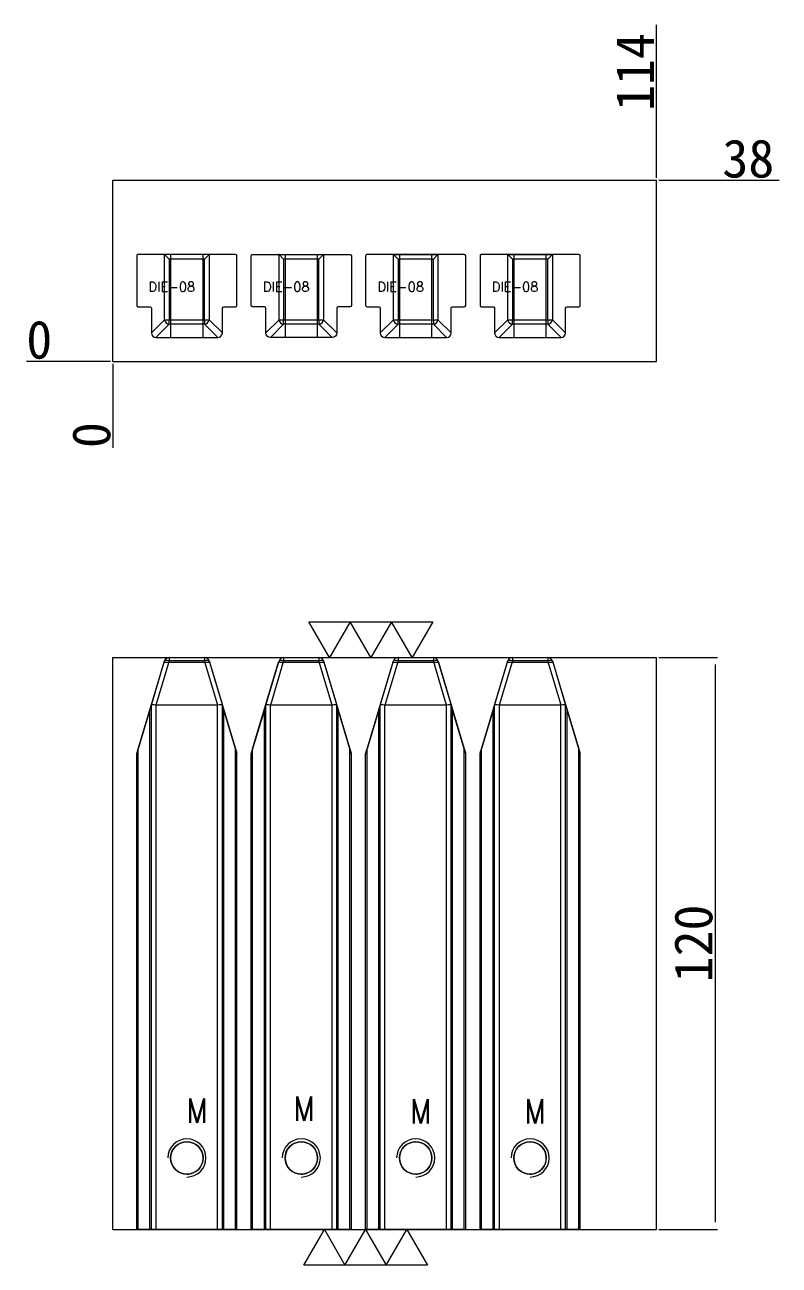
# Model space of a CAD drawing. Header units: millimetres. Extents: x 10311 to 10728, y 41811 to 42071.
# Drawn here: x 10311.4 to 10469.6, y 41810.7 to 42071 of the extents above; entities that cross this region are included whole.
import ezdxf

# ---------------------------------------------------------------- set-up
doc = ezdxf.new("R2010")
doc.units = ezdxf.units.MM
doc.linetypes.add('DASHED', pattern=[0])
doc.layers.add('DIE', color=7, linetype='Continuous')
doc.layers.add('dim', color=4, linetype='Continuous')
doc.styles.add('_PUG_ERP', font='txt')
doc.styles.add('chinesef_fs', font='txt.shx', dxfattribs={"bigfont": 'gbcbig.shx'})
doc.dimstyles.new('_PUG_ERP', dxfattribs={"dimtxt": 8, "dimasz": 1.5, "dimexe": 0.5, "dimexo": 0.5, "dimgap": 0.5, "dimtad": 1, "dimtxsty": '_PUG_ERP', "dimblk": 'CLOSEDBLANK', "dimcen": 0, "dimclrd": 4, "dimclre": 4, "dimclrt": 3, "dimazin": 3, "dimtfac": 1, "dimtmove": 0, "dimatfit": 3, "dimldrblk": 'CLOSEDBLANK', "dimlwd": 9, "dimlwe": 9})

# ---------------------------------------------------------------- blocks, each defined once
blk = doc.blocks.new('*D733')
at = {"layer": 'Defpoints', "color": 0}
for p in [(10443.88, 42038.36), (10456.18, 42038.36), (10329.88, 42000.36)]:
    blk.add_point(p, dxfattribs=at)
at = {"layer": 'dim', "color": 4, "lineweight": 9}
blk.add_line((10444.38, 42038.36), (10469.64, 42038.36), dxfattribs=at)
at = {"layer": 'dim', "color": 3, "lineweight": 13, "insert": (10463.16, 42042.86), "char_height": 8, "attachment_point": 5, "style": '_PUG_ERP'}
blk.add_mtext('38', dxfattribs=at)
blk = doc.blocks.new('_ClosedBlank')
blk = doc.blocks.new('*D734')
at = {"layer": 'Defpoints', "color": 0}
for p in [(10317.58, 42000.36), (10329.88, 42000.36), (10329.88, 42000.36)]:
    blk.add_point(p, dxfattribs=at)
at = {"layer": 'dim', "color": 4, "lineweight": 9}
blk.add_line((10329.38, 42000.36), (10311.75, 42000.36), dxfattribs=at)
at = {"layer": 'dim', "color": 3, "lineweight": 13, "insert": (10314.42, 42004.86), "char_height": 8, "attachment_point": 5, "style": '_PUG_ERP'}
blk.add_mtext('0', dxfattribs=at)
blk = doc.blocks.new('*D735')
at = {"layer": 'Defpoints', "color": 0}
for p in [(10329.88, 42000.36), (10329.88, 42000.36), (10329.88, 41988.06)]:
    blk.add_point(p, dxfattribs=at)
at = {"layer": 'dim', "color": 4, "lineweight": 9}
blk.add_line((10329.88, 41999.86), (10329.88, 41982.22), dxfattribs=at)
at = {"layer": 'dim', "color": 3, "lineweight": 13, "insert": (10325.38, 41984.89), "char_height": 8, "attachment_point": 5, "rotation": 90, "style": '_PUG_ERP'}
blk.add_mtext('0', dxfattribs=at)
blk = doc.blocks.new('*D736')
at = {"layer": 'Defpoints', "color": 0}
for p in [(10443.88, 42050.66), (10443.88, 42038.36), (10329.88, 42000.36)]:
    blk.add_point(p, dxfattribs=at)
at = {"layer": 'dim', "color": 4, "lineweight": 9}
for p, q in [((10443.88, 42047.66), (10443.88, 42070.97)), ((10443.88, 42044.66), (10443.88, 42047.66)), ((10443.88, 42038.86), (10443.88, 42044.66))]:
    blk.add_line(p, q, dxfattribs=at)
at = {"layer": 'dim', "color": 3, "lineweight": 13, "insert": (10439.38, 42061.06), "char_height": 8, "attachment_point": 5, "rotation": 90, "style": '_PUG_ERP'}
blk.add_mtext('114', dxfattribs=at)
blk = doc.blocks.new('*D737')
at = {"layer": 'Defpoints', "color": 0}
for p in [(10443.88, 41938.22), (10443.88, 41818.22), (10456.18, 41818.22)]:
    blk.add_point(p, dxfattribs=at)
at = {"layer": 'dim', "color": 4, "lineweight": 9}
for p, q in [((10444.38, 41938.22), (10456.68, 41938.22)), ((10456.18, 41936.72), (10456.18, 41819.72)), ((10444.38, 41818.22), (10456.68, 41818.22))]:
    blk.add_line(p, q, dxfattribs=at)
at = {"layer": 'dim', "color": 3, "lineweight": 13, "insert": (10451.68, 41878.22), "char_height": 8, "attachment_point": 5, "rotation": 90, "style": '_PUG_ERP'}
blk.add_mtext('120', dxfattribs=at)

msp = doc.modelspace()

# ---------------------------------------------------------------- linework, layer by layer
at = {"layer": 'DIE', "color": 155, "linetype": 'Continuous', "lineweight": 13}
for p, q in [((10340.72, 42009.103), (10340.72, 42022.766)), ((10350.048, 42022.766), (10350.048, 42009.102)), ((10364.72, 42009.103), (10364.721, 42022.766)), ((10374.048, 42022.766), (10374.048, 42009.102)), ((10388.721, 42009.103), (10388.721, 42022.766)), ((10398.049, 42022.766), (10398.048, 42009.102)), ((10412.721, 42009.103), (10412.722, 42022.766)), ((10422.049, 42022.766), (10422.049, 42009.102)), ((10341.678, 42021.809), (10341.678, 42009.103)), ((10349.09, 42021.808), (10341.678, 42021.809)), ((10349.09, 42009.102), (10349.09, 42021.808)), ((10365.679, 42021.809), (10365.678, 42009.103)), ((10373.091, 42021.808), (10365.679, 42021.809)), ((10373.09, 42009.102), (10373.091, 42021.808)), ((10397.091, 42021.808), (10389.679, 42021.809)), ((10389.679, 42021.809), (10389.679, 42009.103)), ((10397.09, 42009.102), (10397.091, 42021.808)), ((10421.091, 42021.808), (10413.679, 42021.809)), ((10413.679, 42021.809), (10413.679, 42009.103)), ((10421.091, 42009.102), (10421.091, 42021.808)), ((10337.935, 42006.317), (10340.72, 42009.103)), ((10340.72, 42009.103), (10341.678, 42009.103)), ((10341.678, 42008.145), (10341.678, 42009.103)), ((10341.678, 42009.103), (10349.09, 42009.102)), ((10349.09, 42009.102), (10349.09, 42008.144)), ((10349.09, 42009.102), (10350.048, 42009.102)), ((10350.048, 42009.102), (10352.833, 42006.317)), ((10361.935, 42006.317), (10364.72, 42009.103)), ((10364.72, 42009.103), (10365.678, 42009.103)), ((10365.678, 42008.145), (10365.678, 42009.103)), ((10365.678, 42009.103), (10373.09, 42009.102)), ((10373.09, 42009.102), (10373.09, 42008.144)), ((10373.09, 42009.102), (10374.048, 42009.102)), ((10374.048, 42009.102), (10376.833, 42006.317)), ((10385.935, 42006.317), (10388.721, 42009.103)), ((10388.721, 42009.103), (10389.679, 42009.103)), ((10389.678, 42008.145), (10389.679, 42009.103)), ((10389.679, 42009.103), (10397.09, 42009.102)), ((10397.09, 42009.102), (10397.09, 42008.144)), ((10397.09, 42009.102), (10398.048, 42009.102)), ((10398.048, 42009.102), (10400.834, 42006.317)), ((10409.936, 42006.317), (10412.721, 42009.103)), ((10412.721, 42009.103), (10413.679, 42009.103)), ((10413.679, 42008.145), (10413.679, 42009.103)), ((10413.679, 42009.103), (10421.091, 42009.102)), ((10421.091, 42009.102), (10422.049, 42009.102)), ((10421.091, 42009.102), (10421.091, 42008.144)), ((10422.049, 42009.102), (10424.834, 42006.317)), ((10341.678, 42008.145), (10338.892, 42005.359)), ((10349.09, 42008.144), (10341.678, 42008.145)), ((10351.875, 42005.359), (10349.09, 42008.144)), ((10365.678, 42008.145), (10362.893, 42005.359)), ((10373.09, 42008.144), (10365.678, 42008.145)), ((10375.875, 42005.359), (10373.09, 42008.144)), ((10389.678, 42008.145), (10386.893, 42005.359)), ((10397.09, 42008.144), (10389.678, 42008.145)), ((10399.876, 42005.359), (10397.09, 42008.144)), ((10413.679, 42008.145), (10410.893, 42005.359)), ((10421.091, 42008.144), (10413.679, 42008.145)), ((10423.876, 42005.359), (10421.091, 42008.144)), ((10341.678, 41937.51), (10338.892, 41928.225)), ((10349.09, 41937.51), (10341.678, 41937.51)), ((10351.875, 41928.225), (10349.09, 41937.51)), ((10350.048, 41937.51), (10350.048, 41937.51)), ((10350.048, 41937.51), (10352.833, 41928.225)), ((10365.678, 41937.51), (10362.893, 41928.225)), ((10373.09, 41937.51), (10365.678, 41937.51)), ((10375.875, 41928.225), (10373.09, 41937.51)), ((10374.048, 41937.51), (10374.048, 41937.51)), ((10374.048, 41937.51), (10376.833, 41928.225)), ((10389.678, 41937.51), (10386.893, 41928.225)), ((10397.09, 41937.51), (10389.678, 41937.51)), ((10399.876, 41928.225), (10397.09, 41937.51)), ((10398.049, 41937.51), (10398.048, 41937.51)), ((10398.048, 41937.51), (10400.834, 41928.225)), ((10413.679, 41937.51), (10410.893, 41928.225)), ((10421.091, 41937.51), (10413.679, 41937.51)), ((10423.876, 41928.225), (10421.091, 41937.51)), ((10422.049, 41937.51), (10422.049, 41937.51)), ((10422.049, 41937.51), (10424.834, 41928.225)), ((10338.934, 41818.222), (10338.934, 41928.222)), ((10351.834, 41818.222), (10351.834, 41928.222)), ((10352.834, 41818.222), (10352.834, 41928.222)), ((10352.834, 41818.222), (10352.834, 41928.222)), ((10362.934, 41818.222), (10362.934, 41928.222)), ((10375.834, 41818.222), (10375.834, 41928.222)), ((10376.834, 41818.222), (10376.834, 41928.222)), ((10376.834, 41818.222), (10376.834, 41928.222)), ((10386.934, 41818.222), (10386.934, 41928.222)), ((10399.834, 41818.222), (10399.834, 41928.222)), ((10400.834, 41818.222), (10400.834, 41928.222)), ((10400.835, 41818.222), (10400.835, 41928.222)), ((10410.935, 41818.222), (10410.935, 41928.222)), ((10423.835, 41818.222), (10423.835, 41928.222)), ((10424.835, 41818.222), (10424.835, 41928.222)), ((10424.835, 41818.222), (10424.835, 41928.222)), ((10337.634, 41818.222), (10337.634, 41927.222)), ((10353.134, 41818.222), (10353.134, 41927.222)), ((10361.634, 41818.222), (10361.634, 41927.222)), ((10377.134, 41818.222), (10377.134, 41927.222)), ((10385.635, 41818.222), (10385.635, 41927.222)), ((10401.135, 41818.222), (10401.135, 41927.222)), ((10409.635, 41818.222), (10409.635, 41927.222)), ((10425.135, 41818.222), (10425.135, 41927.222)), ((10335.184, 41818.222), (10335.184, 41919.056)), ((10355.584, 41818.222), (10355.584, 41919.056)), ((10355.884, 41818.222), (10355.884, 41918.056)), ((10359.184, 41818.222), (10359.184, 41919.056)), ((10379.584, 41818.222), (10379.584, 41919.056)), ((10379.884, 41818.222), (10379.884, 41918.056)), ((10383.185, 41818.222), (10383.185, 41919.056)), ((10403.585, 41818.222), (10403.585, 41919.056)), ((10403.885, 41818.222), (10403.885, 41918.056)), ((10407.185, 41818.222), (10407.185, 41919.056)), ((10427.585, 41818.222), (10427.585, 41919.056)), ((10427.885, 41818.222), (10427.885, 41918.056))]:
    msp.add_line(p, q, dxfattribs=at)
at = {"layer": 'DIE', "color": 11, "linetype": 'Continuous', "lineweight": 13}
for p, q in [((10340.72, 42022.766), (10341.678, 42021.809)), ((10349.09, 42021.808), (10350.048, 42022.766)), ((10364.721, 42022.766), (10365.679, 42021.809)), ((10373.091, 42021.808), (10374.048, 42022.766)), ((10388.635, 42022.809), (10398.135, 42022.808)), ((10388.721, 42022.766), (10389.679, 42021.809)), ((10397.091, 42021.808), (10398.049, 42022.766)), ((10412.635, 42022.809), (10422.135, 42022.808)), ((10412.722, 42022.766), (10413.679, 42021.809)), ((10421.091, 42021.808), (10422.049, 42022.766)), ((10337.935, 41928.225), (10340.72, 41937.51)), ((10341.678, 41938.222), (10349.09, 41938.222)), ((10349.09, 41938.222), (10349.09, 41938.222)), ((10350.134, 41937.222), (10355.584, 41919.056)), ((10361.935, 41928.225), (10364.72, 41937.51)), ((10365.678, 41938.222), (10373.09, 41938.222)), ((10373.09, 41938.222), (10373.091, 41938.222)), ((10374.135, 41937.222), (10379.585, 41919.056)), ((10385.935, 41928.225), (10388.721, 41937.51)), ((10389.679, 41938.222), (10397.09, 41938.222)), ((10397.09, 41938.222), (10397.091, 41938.222)), ((10398.135, 41937.222), (10403.585, 41919.056)), ((10409.936, 41928.225), (10412.721, 41937.51)), ((10413.679, 41938.222), (10421.091, 41938.222)), ((10421.091, 41938.222), (10421.091, 41938.222)), ((10422.135, 41937.222), (10427.585, 41919.056)), ((10337.934, 41818.222), (10337.934, 41928.222)), ((10351.834, 41928.222), (10338.934, 41928.222)), ((10352.834, 41928.222), (10352.834, 41928.222)), ((10361.934, 41818.222), (10361.934, 41928.222)), ((10375.834, 41928.222), (10362.934, 41928.222)), ((10376.834, 41928.222), (10376.834, 41928.222)), ((10385.934, 41818.222), (10385.934, 41928.222)), ((10399.834, 41928.222), (10386.934, 41928.222)), ((10400.835, 41928.222), (10400.834, 41928.222)), ((10409.935, 41818.222), (10409.935, 41928.222)), ((10423.835, 41928.222), (10410.935, 41928.222)), ((10424.835, 41928.222), (10424.835, 41928.222)), ((10337.634, 41927.222), (10335.184, 41919.056)), ((10355.584, 41919.056), (10353.134, 41927.222)), ((10361.634, 41927.222), (10359.184, 41919.056)), ((10379.584, 41919.056), (10377.134, 41927.222)), ((10385.635, 41927.222), (10383.185, 41919.056)), ((10403.585, 41919.056), (10401.135, 41927.222)), ((10409.635, 41927.222), (10407.185, 41919.056)), ((10427.585, 41919.056), (10425.135, 41927.222)), ((10334.884, 41818.222), (10334.884, 41918.056)), ((10355.884, 41818.222), (10355.884, 41918.056)), ((10355.884, 41918.056), (10355.884, 41918.056)), ((10358.884, 41818.222), (10358.884, 41918.056)), ((10379.885, 41918.056), (10379.884, 41918.056)), ((10379.885, 41818.222), (10379.885, 41918.056)), ((10382.885, 41818.222), (10382.885, 41918.056)), ((10403.885, 41818.222), (10403.885, 41918.056)), ((10403.885, 41918.056), (10403.885, 41918.056)), ((10406.885, 41818.222), (10406.885, 41918.056)), ((10427.885, 41818.222), (10427.885, 41918.056)), ((10427.885, 41918.056), (10427.885, 41918.056)), ((10335.184, 41818.222), (10334.884, 41818.222)), ((10337.634, 41818.222), (10335.184, 41818.222)), ((10337.934, 41818.222), (10337.634, 41818.222)), ((10338.934, 41818.222), (10337.934, 41818.222)), ((10351.834, 41818.222), (10338.934, 41818.222)), ((10352.834, 41818.222), (10351.834, 41818.222)), ((10353.134, 41818.222), (10352.834, 41818.222)), ((10352.834, 41818.222), (10352.834, 41818.222)), ((10355.584, 41818.222), (10353.134, 41818.222)), ((10355.584, 41818.222), (10355.884, 41818.222)), ((10355.884, 41818.222), (10355.884, 41818.222)), ((10359.184, 41818.222), (10358.884, 41818.222)), ((10361.634, 41818.222), (10359.184, 41818.222)), ((10361.934, 41818.222), (10361.634, 41818.222)), ((10362.934, 41818.222), (10361.934, 41818.222)), ((10375.834, 41818.222), (10362.934, 41818.222)), ((10376.834, 41818.222), (10375.834, 41818.222)), ((10377.134, 41818.222), (10376.834, 41818.222)), ((10376.834, 41818.222), (10376.834, 41818.222)), ((10379.584, 41818.222), (10377.134, 41818.222)), ((10379.584, 41818.222), (10379.884, 41818.222)), ((10379.885, 41818.222), (10379.884, 41818.222)), ((10383.185, 41818.222), (10382.885, 41818.222)), ((10385.635, 41818.222), (10383.185, 41818.222)), ((10385.934, 41818.222), (10385.635, 41818.222)), ((10386.934, 41818.222), (10385.934, 41818.222)), ((10399.834, 41818.222), (10386.934, 41818.222)), ((10400.834, 41818.222), (10399.834, 41818.222)), ((10400.834, 41818.222), (10400.835, 41818.222)), ((10401.135, 41818.222), (10400.835, 41818.222)), ((10403.585, 41818.222), (10401.135, 41818.222)), ((10403.585, 41818.222), (10403.885, 41818.222)), ((10403.885, 41818.222), (10403.885, 41818.222)), ((10407.185, 41818.222), (10406.885, 41818.222)), ((10409.635, 41818.222), (10407.185, 41818.222)), ((10409.935, 41818.222), (10409.635, 41818.222)), ((10410.935, 41818.222), (10409.935, 41818.222)), ((10423.835, 41818.222), (10410.935, 41818.222)), ((10424.835, 41818.222), (10423.835, 41818.222)), ((10425.135, 41818.222), (10424.835, 41818.222)), ((10424.835, 41818.222), (10424.835, 41818.222)), ((10427.585, 41818.222), (10425.135, 41818.222)), ((10427.585, 41818.222), (10427.885, 41818.222)), ((10427.885, 41818.222), (10427.885, 41818.222))]:
    msp.add_line(p, q, dxfattribs=at)
at = {"layer": 'DIE', "color": 5, "linetype": 'DASHED', "lineweight": 13, "ltscale": 0.527809}
for p, q in [((10341.981, 42022.808), (10341.98, 42005.358)), ((10348.786, 42005.358), (10348.787, 42022.808)), ((10365.982, 42022.808), (10365.981, 42005.358)), ((10372.787, 42005.358), (10372.788, 42022.808)), ((10389.982, 42022.808), (10389.981, 42005.358)), ((10396.787, 42005.358), (10396.788, 42022.808)), ((10413.982, 42022.808), (10413.981, 42005.358)), ((10420.787, 42005.358), (10420.788, 42022.808)), ((10345.384, 41836.625), (10345.383, 41836.625)), ((10369.385, 41836.625), (10369.384, 41836.625)), ((10393.385, 41836.625), (10393.384, 41836.625)), ((10417.385, 41836.625), (10417.384, 41836.625)), ((10345.383, 41829.819), (10345.384, 41829.819)), ((10345.384, 41829.819), (10345.384, 41829.819)), ((10369.384, 41829.819), (10369.385, 41829.819)), ((10369.384, 41829.819), (10369.385, 41829.819)), ((10393.384, 41829.819), (10393.385, 41829.819)), ((10393.385, 41829.819), (10393.385, 41829.819)), ((10417.384, 41829.819), (10417.385, 41829.819)), ((10417.385, 41829.819), (10417.385, 41829.819))]:
    msp.add_line(p, q, dxfattribs=at)
at = {"layer": 'DIE', "color": 11, "linetype": 'DASHED', "lineweight": 13, "ltscale": 0.527809}
for p, q in [((10335.184, 41919.056), (10340.634, 41937.222)), ((10359.185, 41919.056), (10364.635, 41937.222)), ((10383.185, 41919.056), (10388.635, 41937.222)), ((10407.185, 41919.056), (10412.635, 41937.222)), ((10337.934, 41818.222), (10337.934, 41928.222)), ((10337.934, 41928.222), (10337.934, 41928.222)), ((10361.934, 41818.222), (10361.934, 41928.222)), ((10361.934, 41928.222), (10361.934, 41928.222)), ((10385.934, 41928.222), (10385.935, 41928.222)), ((10385.935, 41818.222), (10385.935, 41928.222)), ((10409.935, 41818.222), (10409.935, 41928.222)), ((10409.935, 41928.222), (10409.935, 41928.222)), ((10334.884, 41918.056), (10334.884, 41918.056)), ((10358.884, 41918.056), (10358.885, 41918.056)), ((10382.885, 41918.056), (10382.885, 41918.056)), ((10406.885, 41918.056), (10406.885, 41918.056))]:
    msp.add_line(p, q, dxfattribs=at)
at = {"layer": 'DIE', "color": 155, "linetype": 'DASHED', "lineweight": 13, "ltscale": 0.527809}
for p, q in [((10340.634, 41937.222), (10350.134, 41937.222)), ((10340.72, 41937.51), (10340.72, 41937.51)), ((10364.635, 41937.222), (10374.135, 41937.222)), ((10364.72, 41937.51), (10364.721, 41937.51)), ((10388.635, 41937.222), (10398.135, 41937.222)), ((10388.721, 41937.51), (10388.721, 41937.51)), ((10412.635, 41937.222), (10422.135, 41937.222)), ((10412.721, 41937.51), (10412.722, 41937.51)), ((10334.884, 41818.222), (10334.884, 41918.056)), ((10335.184, 41818.222), (10335.184, 41919.056)), ((10355.584, 41818.222), (10355.584, 41919.056)), ((10358.885, 41818.222), (10358.885, 41918.056)), ((10359.185, 41818.222), (10359.185, 41919.056)), ((10379.585, 41818.222), (10379.585, 41919.056)), ((10382.885, 41818.222), (10382.885, 41918.056)), ((10383.185, 41818.222), (10383.185, 41919.056)), ((10403.585, 41818.222), (10403.585, 41919.056)), ((10406.885, 41818.222), (10406.885, 41918.056)), ((10407.185, 41818.222), (10407.185, 41919.056)), ((10427.585, 41818.222), (10427.585, 41919.056))]:
    msp.add_line(p, q, dxfattribs=at)
at = {"layer": 'DIE', "color": 1, "lineweight": 13}
for points in [[(10338.892, 42005.359), (10338.934, 42005.359), (10351.834, 42005.358), (10351.875, 42005.359, 0.3902086), (10352.833, 42006.317), (10352.834, 42006.358), (10352.834, 42011.508, -0.4142037), (10353.134, 42011.808), (10355.584, 42011.808, 0.4142037), (10355.884, 42012.108), (10355.884, 42022.508, 0.4142111), (10355.584, 42022.808), (10335.184, 42022.809, 0.414216), (10334.884, 42022.509), (10334.884, 42012.108, 0.4142234), (10335.184, 42011.808), (10337.634, 42011.808, -0.4142234), (10337.934, 42011.508), (10337.934, 42006.359), (10337.935, 42006.317, 0.3902041)], [(10361.934, 42011.508, 0.4142234), (10361.634, 42011.808), (10359.184, 42011.808, -0.4142234), (10358.884, 42012.108), (10358.885, 42022.509, -0.414216), (10359.185, 42022.809), (10379.585, 42022.808, -0.4142111), (10379.885, 42022.508), (10379.884, 42012.108, -0.4142037), (10379.584, 42011.808), (10377.134, 42011.808, 0.4142037), (10376.834, 42011.508), (10376.834, 42006.358), (10376.833, 42006.317, -0.3902086), (10375.875, 42005.359), (10375.834, 42005.358), (10362.934, 42005.359), (10362.893, 42005.359, -0.3902041), (10361.935, 42006.317), (10361.934, 42006.359)], [(10403.885, 42012.108), (10403.885, 42022.508, 0.4142111), (10403.585, 42022.808), (10383.185, 42022.809, 0.414216), (10382.885, 42022.509), (10382.885, 42012.108, 0.4142234), (10383.185, 42011.808), (10385.635, 42011.808, -0.4142234), (10385.935, 42011.508), (10385.934, 42006.359), (10385.935, 42006.317, 0.3902041), (10386.893, 42005.359), (10386.934, 42005.359), (10399.834, 42005.358), (10399.876, 42005.359, 0.3902086), (10400.834, 42006.317), (10400.834, 42006.358), (10400.835, 42011.508, -0.4142037), (10401.135, 42011.808), (10403.585, 42011.808, 0.4142037)], [(10409.935, 42006.359), (10409.936, 42006.317, 0.3902041), (10410.893, 42005.359), (10410.935, 42005.359), (10423.835, 42005.358), (10423.876, 42005.359, 0.3902086), (10424.834, 42006.317), (10424.835, 42006.358), (10424.835, 42011.508, -0.4142037), (10425.135, 42011.808), (10427.585, 42011.808, 0.4142037), (10427.885, 42012.108), (10427.885, 42022.508, 0.4142111), (10427.585, 42022.808), (10407.185, 42022.809, 0.414216), (10406.885, 42022.509), (10406.885, 42012.108, 0.4142234), (10407.185, 42011.808), (10409.635, 42011.808, -0.4142234), (10409.935, 42011.508)]]:
    msp.add_lwpolyline(points, format="xyb", close=True, dxfattribs=at)
at = {"layer": 'DIE', "color": 42, "linetype": 'Continuous', "lineweight": 18}
for centre in [(10345.384, 41833.222), (10369.385, 41833.222), (10393.385, 41833.222), (10417.384, 41833.222)]:
    msp.add_circle(centre, 3.403, dxfattribs=at)
at = {"layer": 'DIE', "color": 42, "linetype": 'Continuous', "lineweight": 13}
for centre in [(10345.384, 41833.222), (10369.385, 41833.222), (10393.385, 41833.222), (10417.384, 41833.222)]:
    msp.add_arc(centre, 4, 270, 180, dxfattribs=at)
at = {"layer": 'DIE', "color": 11, "linetype": 'Continuous', "lineweight": 13}
for centre, major_axis, ratio, start_param, end_param in [((10340.634, 42021.809), (0, 1), 0.3, 5.9917257, 6.2831825), ((10350.134, 42021.808), (0, 1), 0.3, 6.2831825, 6.5746393), ((10364.635, 42021.809), (0, 1), 0.3, 5.9917257, 6.2831825), ((10374.135, 42021.808), (0, 1), 0.3, 6.2831825, 6.5746393), ((10388.635, 42021.809), (0, 1), 0.3, 5.9917257, 6.2831825), ((10398.135, 42021.808), (0, 1), 0.3, 6.2831825, 6.5746393), ((10412.635, 42021.809), (0, 1), 0.3, 5.9917258, 6.2831825), ((10422.135, 42021.808), (0, 1), 0.3, 6.2831825, 6.5746393), ((10341.678, 41937.222), (0, 1), 1, 0, 1.2793395), ((10349.09, 41937.222), (1, 0), 0.999966, 0.2914568, 1.5707963), ((10350.134, 41937.222), (-0.3, 1), 0.000031, 4.7124789, 5.0038749), ((10365.678, 41937.222), (0, 1), 1, 0, 1.2793395), ((10373.091, 41937.222), (1, 0), 0.999966, 0.2914522, 1.5707917), ((10374.135, 41937.221), (-0.301, 1.004), 0.000031, 4.7134197, 5.0038031), ((10389.679, 41937.222), (0, 1), 1, 0, 1.2793395), ((10397.091, 41937.222), (-1, 0), 0.999966, 3.4330525, 4.712392), ((10398.135, 41937.222), (-0.301, 1.002), 0.000031, 4.7128897, 5.0036793), ((10413.679, 41937.222), (0, 1), 1, 0, 1.2793395), ((10421.091, 41937.222), (-1, 0), 0.999966, 3.4330525, 4.712392), ((10422.135, 41937.223), (-0.3, 0.999), 0.000031, 4.7120881, 5.0039537), ((10339.256, 41932.63), (1.322, 4.408), 0.000008, 3.1056582, 3.1415919), ((10338.934, 41928.075), (-1, 0.147), 0.140819, 4.7744242, 6.262557), ((10338.934, 41931.556), (0, 3.333), 0.299999, 3.1002694, 3.1415996), ((10351.834, 41931.556), (0, 3.333), 0.300001, 3.1416012, 3.1829252), ((10351.834, 41928.075), (1, 0.147), 0.140831, 0.020696, 1.5088443), ((10351.83, 41931.567), (-1.003, 3.344), 0.000009, 3.1003297, 3.1415936), ((10363.368, 41933), (1.433, 4.778), 0.000008, 3.1070776, 3.141592), ((10362.934, 41928.075), (-1, 0.147), 0.140819, 4.7744242, 6.262557), ((10362.934, 41931.556), (0, 3.333), 0.299999, 3.1002694, 3.1415996), ((10375.834, 41931.555), (0, 3.333), 0.300004, 3.1416012, 3.1829256), ((10375.834, 41928.075), (1, 0.147), 0.140831, 0.020696, 1.5088443), ((10376.063, 41930.793), (-0.771, 2.571), 0.000011, 3.0945319, 3.141594), ((10387.368, 41933.001), (1.434, 4.778), 0.000008, 3.1070782, 3.1415918), ((10386.934, 41928.075), (-1, 0.147), 0.140819, 4.7744242, 6.262557), ((10386.934, 41931.555), (0, 3.333), 0.300003, 3.1002688, 3.1415996), ((10399.834, 41931.555), (0, 3.333), 0.300004, 3.1416013, 3.1829256), ((10399.834, 41928.075), (1, 0.147), 0.140831, 0.020696, 1.5088443), ((10399.869, 41931.44), (-0.965, 3.218), 0.000009, 3.0995273, 3.1415936), ((10410.61, 41930.475), (0.676, 2.252), 0.000011, 3.0913189, 3.1415925), ((10410.935, 41928.075), (-1, 0.147), 0.140819, 4.7744242, 6.262557), ((10410.935, 41931.556), (0, 3.333), 0.300001, 3.1002692, 3.1415996), ((10423.835, 41931.556), (0, 3.333), 0.3, 3.1416012, 3.182925), ((10423.835, 41928.075), (1, 0.147), 0.140831, 0.020696, 1.5088443), ((10423.887, 41931.38), (-0.947, 3.158), 0.00001, 3.0991301, 3.141593)]:
    msp.add_ellipse(centre, major_axis=major_axis, ratio=ratio, start_param=start_param, end_param=end_param, dxfattribs=at)
at = {"layer": 'DIE', "color": 155, "linetype": 'Continuous', "lineweight": 13}
for centre, major_axis, ratio, start_param, end_param in [((10341.678, 42009.103), (0.707, -0.707), 0.920575, 3.9683262, 5.4564518), ((10349.09, 42009.102), (0.707, 0.707), 0.920574, 3.9683184, 5.4564596), ((10365.678, 42009.103), (0.707, -0.707), 0.920575, 3.9683262, 5.4564518), ((10373.09, 42009.102), (0.707, 0.707), 0.920574, 3.9683184, 5.4564596), ((10389.679, 42009.103), (0.707, -0.707), 0.920575, 3.9683262, 5.4564518), ((10397.09, 42009.102), (0.707, 0.707), 0.920574, 3.9683184, 5.4564596), ((10413.679, 42009.103), (0.707, -0.707), 0.920575, 3.9683262, 5.4564518), ((10421.091, 42009.102), (0.707, 0.707), 0.920574, 3.9683184, 5.4564596), ((10341.678, 41937.222), (0.958, -0.287), 0.276161, 1.6535006, 3.1416263), ((10341.678, 41937.222), (0, -1), 0.000042, 3.1415927, 4.4209322), ((10349.09, 41937.222), (0, 1), 0.000042, 0, 1.2793395), ((10349.09, 41937.222), (0, 1), 1, 5.0038458, 6.2831853), ((10349.09, 41937.222), (0.958, 0.287), 0.276184, 0.0000336, 1.4881748), ((10365.678, 41937.222), (0.958, -0.287), 0.276161, 1.6535006, 3.1416263), ((10365.678, 41937.222), (0, -1), 0.000042, 3.1415927, 4.4209322), ((10373.09, 41937.222), (0, 1), 0.000042, 0, 1.2793395), ((10373.09, 41937.222), (0, 1), 1, 5.0038458, 6.2831853), ((10373.09, 41937.222), (0.958, 0.287), 0.276184, 0.0000336, 1.4881748), ((10389.679, 41937.222), (0.958, -0.287), 0.276161, 1.6535006, 3.1416263), ((10389.679, 41937.222), (0, -1), 0.000042, 3.1415927, 4.4209322), ((10397.09, 41937.222), (0, 1), 1, 5.0038458, 6.2831853), ((10397.09, 41937.222), (0, 1), 0.000042, 0, 1.2793395), ((10397.09, 41937.222), (0.958, 0.287), 0.276184, 0.0000336, 1.4881748), ((10413.679, 41937.222), (0.958, -0.287), 0.276161, 1.6535006, 3.1416263), ((10413.679, 41937.222), (0, -1), 0.000042, 3.1415927, 4.4209322), ((10421.091, 41937.222), (0, 1), 0.000042, 0, 1.2793396), ((10421.091, 41937.222), (0, 1), 1, 5.0038458, 6.2831853), ((10421.091, 41937.222), (0.958, 0.287), 0.276184, 0.0000336, 1.4881748)]:
    msp.add_ellipse(centre, major_axis=major_axis, ratio=ratio, start_param=start_param, end_param=end_param, dxfattribs=at)
at = {"layer": 'DIE', "color": 11, "linetype": 'DASHED', "lineweight": 13, "ltscale": 0.527809}
for centre, major_axis, ratio, start_param, end_param in [((10340.635, 41937.223), (0.299, 0.996), 0.000031, 4.7112317, 5.0037564), ((10341.678, 41937.222), (0, 1), 0.999966, 0, 1.2793395), ((10364.635, 41937.223), (0.299, 0.997), 0.000031, 4.7116587, 5.0038372), ((10365.679, 41937.222), (0, 1), 0.999966, 0.0000074, 1.279347), ((10388.635, 41937.223), (0.299, 0.997), 0.000031, 4.7115437, 5.0038583), ((10389.679, 41937.222), (0, 1), 0.999966, 0, 1.2793395), ((10412.635, 41937.221), (0.302, 1.005), 0.000031, 4.7139238, 5.0038447), ((10413.679, 41937.222), (0, 1), 0.999966, 0, 1.2793395)]:
    msp.add_ellipse(centre, major_axis=major_axis, ratio=ratio, start_param=start_param, end_param=end_param, dxfattribs=at)
at = {"layer": 'DIE', "color": 5, "linetype": 'Continuous', "lineweight": 13}
for centre in [(10345.383, 41833.222), (10369.384, 41833.222), (10393.384, 41833.222), (10417.384, 41833.222)]:
    msp.add_ellipse(centre, major_axis=(0, -3.403), ratio=1, dxfattribs=at)
for centre, end_param in [((10345.384, 41833.222), 6.2830313), ((10369.385, 41833.222), 6.2831295), ((10393.385, 41833.222), 6.2831295), ((10417.385, 41833.222), 6.2831295)]:
    msp.add_ellipse(centre, major_axis=(0, -3.403), ratio=1, start_param=3.1416349, end_param=end_param, dxfattribs=at)
at = {"layer": 'DIE', "color": 5, "linetype": 'DASHED', "lineweight": 13, "ltscale": 0.527809}
for centre, start_param, end_param in [((10345.384, 41833.222), 1.5708403, 3.1416349), ((10369.385, 41833.222), 1.5708403, 3.1416349), ((10393.385, 41833.222), 1.5708403, 3.1416349), ((10417.385, 41833.222), 1.5708403, 3.1416349), ((10345.384, 41833.222), 0, 1.5708401), ((10369.385, 41833.222), 0, 1.5708401), ((10393.385, 41833.222), 0, 1.5708401), ((10417.385, 41833.222), 0, 1.5708401)]:
    msp.add_ellipse(centre, major_axis=(0, -3.403), ratio=1, start_param=start_param, end_param=end_param, dxfattribs=at)
at = {"layer": 'DIE', "color": 11, "linetype": 'Continuous', "lineweight": 13}
for points, knots in [([(10337.64, 41927.244), (10337.668, 41927.335), (10337.695, 41927.426), (10337.752, 41927.615), (10337.781, 41927.713), (10337.825, 41927.86), (10337.84, 41927.909), (10337.869, 41928.007), (10337.884, 41928.056), (10337.906, 41928.13), (10337.914, 41928.155), (10337.925, 41928.191), (10337.928, 41928.204), (10337.932, 41928.217), (10337.933, 41928.219), (10337.933, 41928.221), (10337.934, 41928.221), (10337.934, 41928.222), (10337.934, 41928.222), (10337.934, 41928.222), (10337.934, 41928.222), (10337.934, 41928.222), (10337.934, 41928.222), (10337.934, 41928.222), (10337.934, 41928.222), (10337.934, 41928.222)], [0, 0, 0, 0, 0.2787913, 0.2787913, 0.5797511, 0.5797511, 0.730231, 0.730231, 0.8807109, 0.8807109, 0.9559508, 0.9559508, 0.9935708, 0.9935708, 0.9982733, 0.9982733, 0.9994489, 0.9994489, 0.9997428, 0.9997428, 0.9998898, 0.9998898, 0.9999633, 0.9999633, 1, 1, 1, 1]), ([(10352.834, 41928.222), (10352.834, 41928.222), (10352.834, 41928.222), (10352.834, 41928.222), (10352.834, 41928.222), (10352.835, 41928.22), (10352.835, 41928.218), (10352.837, 41928.212), (10352.838, 41928.208), (10352.841, 41928.2), (10352.842, 41928.196), (10352.847, 41928.18), (10352.85, 41928.168), (10352.859, 41928.139), (10352.864, 41928.122), (10352.884, 41928.056), (10352.898, 41928.007), (10352.928, 41927.909), (10352.942, 41927.86), (10352.987, 41927.713), (10353.016, 41927.615), (10353.075, 41927.419), (10353.104, 41927.32), (10353.134, 41927.222)], [0, 0, 0, 0, 0.0000949, 0.0000949, 0.0002848, 0.0002848, 0.0063607, 0.0063607, 0.0185125, 0.0185125, 0.0306644, 0.0306644, 0.0658276, 0.0658276, 0.1167028, 0.1167028, 0.263919, 0.263919, 0.4111352, 0.4111352, 0.7055676, 0.7055676, 1, 1, 1, 1]), ([(10361.641, 41927.244), (10361.668, 41927.335), (10361.695, 41927.426), (10361.752, 41927.615), (10361.781, 41927.713), (10361.826, 41927.86), (10361.84, 41927.909), (10361.87, 41928.007), (10361.884, 41928.056), (10361.907, 41928.13), (10361.914, 41928.155), (10361.925, 41928.191), (10361.929, 41928.204), (10361.933, 41928.217), (10361.933, 41928.219), (10361.934, 41928.221), (10361.934, 41928.221), (10361.934, 41928.222), (10361.934, 41928.222), (10361.934, 41928.222), (10361.934, 41928.222), (10361.934, 41928.222), (10361.934, 41928.222), (10361.934, 41928.222), (10361.934, 41928.222), (10361.934, 41928.222)], [0, 0, 0, 0, 0.2787913, 0.2787913, 0.5797511, 0.5797511, 0.730231, 0.730231, 0.8807109, 0.8807109, 0.9559508, 0.9559508, 0.9935708, 0.9935708, 0.9982733, 0.9982733, 0.9994489, 0.9994489, 0.9997428, 0.9997428, 0.9998898, 0.9998898, 0.9999633, 0.9999633, 1, 1, 1, 1]), ([(10376.834, 41928.222), (10376.834, 41928.222), (10376.834, 41928.222), (10376.834, 41928.222), (10376.834, 41928.222), (10376.835, 41928.22), (10376.836, 41928.218), (10376.837, 41928.212), (10376.839, 41928.208), (10376.841, 41928.2), (10376.842, 41928.196), (10376.847, 41928.18), (10376.85, 41928.168), (10376.859, 41928.139), (10376.864, 41928.122), (10376.884, 41928.056), (10376.899, 41928.007), (10376.928, 41927.909), (10376.943, 41927.86), (10376.987, 41927.713), (10377.016, 41927.615), (10377.075, 41927.419), (10377.105, 41927.32), (10377.134, 41927.222)], [0, 0, 0, 0, 0.0000949, 0.0000949, 0.0002848, 0.0002848, 0.0063607, 0.0063607, 0.0185125, 0.0185125, 0.0306644, 0.0306644, 0.0658276, 0.0658276, 0.1167028, 0.1167028, 0.263919, 0.263919, 0.4111352, 0.4111352, 0.7055676, 0.7055676, 1, 1, 1, 1]), ([(10385.641, 41927.244), (10385.668, 41927.335), (10385.696, 41927.426), (10385.752, 41927.615), (10385.782, 41927.713), (10385.826, 41927.86), (10385.841, 41927.909), (10385.87, 41928.007), (10385.885, 41928.056), (10385.907, 41928.13), (10385.914, 41928.155), (10385.925, 41928.191), (10385.929, 41928.204), (10385.933, 41928.217), (10385.934, 41928.219), (10385.934, 41928.221), (10385.934, 41928.221), (10385.934, 41928.222), (10385.934, 41928.222), (10385.935, 41928.222), (10385.935, 41928.222), (10385.935, 41928.222), (10385.935, 41928.222), (10385.935, 41928.222), (10385.935, 41928.222), (10385.935, 41928.222)], [0, 0, 0, 0, 0.2787913, 0.2787913, 0.5797511, 0.5797511, 0.730231, 0.730231, 0.8807109, 0.8807109, 0.9559508, 0.9559508, 0.9935708, 0.9935708, 0.9982733, 0.9982733, 0.9994489, 0.9994489, 0.9997428, 0.9997428, 0.9998898, 0.9998898, 0.9999633, 0.9999633, 1, 1, 1, 1]), ([(10400.835, 41928.222), (10400.835, 41928.222), (10400.835, 41928.222), (10400.835, 41928.222), (10400.835, 41928.222), (10400.835, 41928.22), (10400.836, 41928.218), (10400.838, 41928.212), (10400.839, 41928.208), (10400.841, 41928.2), (10400.843, 41928.196), (10400.847, 41928.18), (10400.851, 41928.168), (10400.859, 41928.139), (10400.864, 41928.122), (10400.884, 41928.056), (10400.899, 41928.007), (10400.928, 41927.909), (10400.943, 41927.86), (10400.987, 41927.713), (10401.017, 41927.615), (10401.076, 41927.419), (10401.105, 41927.32), (10401.135, 41927.222)], [0, 0, 0, 0, 0.0000949, 0.0000949, 0.0002848, 0.0002848, 0.0063607, 0.0063607, 0.0185125, 0.0185125, 0.0306644, 0.0306644, 0.0658276, 0.0658276, 0.1167028, 0.1167028, 0.263919, 0.263919, 0.4111352, 0.4111352, 0.7055676, 0.7055676, 1, 1, 1, 1]), ([(10409.641, 41927.244), (10409.669, 41927.335), (10409.696, 41927.426), (10409.753, 41927.615), (10409.782, 41927.713), (10409.826, 41927.86), (10409.841, 41927.909), (10409.87, 41928.007), (10409.885, 41928.056), (10409.907, 41928.13), (10409.915, 41928.155), (10409.926, 41928.191), (10409.929, 41928.204), (10409.933, 41928.217), (10409.934, 41928.219), (10409.935, 41928.221), (10409.935, 41928.221), (10409.935, 41928.222), (10409.935, 41928.222), (10409.935, 41928.222), (10409.935, 41928.222), (10409.935, 41928.222), (10409.935, 41928.222), (10409.935, 41928.222), (10409.935, 41928.222), (10409.935, 41928.222)], [0, 0, 0, 0, 0.2787913, 0.2787913, 0.5797511, 0.5797511, 0.730231, 0.730231, 0.8807109, 0.8807109, 0.9559508, 0.9559508, 0.9935708, 0.9935708, 0.9982733, 0.9982733, 0.9994489, 0.9994489, 0.9997428, 0.9997428, 0.9998898, 0.9998898, 0.9999633, 0.9999633, 1, 1, 1, 1]), ([(10424.835, 41928.222), (10424.835, 41928.222), (10424.835, 41928.222), (10424.835, 41928.222), (10424.835, 41928.222), (10424.836, 41928.22), (10424.836, 41928.218), (10424.838, 41928.212), (10424.839, 41928.208), (10424.842, 41928.2), (10424.843, 41928.196), (10424.848, 41928.18), (10424.851, 41928.168), (10424.86, 41928.139), (10424.865, 41928.122), (10424.885, 41928.056), (10424.899, 41928.007), (10424.929, 41927.909), (10424.944, 41927.86), (10424.988, 41927.713), (10425.017, 41927.615), (10425.076, 41927.419), (10425.105, 41927.32), (10425.135, 41927.222)], [0, 0, 0, 0, 0.0000949, 0.0000949, 0.0002848, 0.0002848, 0.0063607, 0.0063607, 0.0185125, 0.0185125, 0.0306644, 0.0306644, 0.0658276, 0.0658276, 0.1167028, 0.1167028, 0.263919, 0.263919, 0.4111352, 0.4111352, 0.7055676, 0.7055676, 1, 1, 1, 1]), ([(10334.884, 41918.056), (10334.884, 41918.056), (10334.884, 41918.056), (10334.884, 41918.056), (10334.884, 41918.056), (10334.884, 41918.056), (10334.884, 41918.056), (10334.884, 41918.056), (10334.884, 41918.056), (10334.884, 41918.056), (10334.884, 41918.057), (10334.885, 41918.059), (10334.885, 41918.06), (10334.889, 41918.074), (10334.893, 41918.086), (10334.904, 41918.123), (10334.912, 41918.148), (10334.934, 41918.221), (10334.948, 41918.27), (10334.978, 41918.369), (10334.993, 41918.418), (10335.037, 41918.565), (10335.066, 41918.663), (10335.125, 41918.859), (10335.154, 41918.957), (10335.184, 41919.056)], [0, 0, 0, 0, 0.0000359, 0.0000359, 0.0001078, 0.0001078, 0.0002516, 0.0002516, 0.0005391, 0.0005391, 0.0016892, 0.0016892, 0.0062898, 0.0062898, 0.0430938, 0.0430938, 0.116702, 0.116702, 0.2639183, 0.2639183, 0.4111347, 0.4111347, 0.7055673, 0.7055673, 1, 1, 1, 1]), ([(10355.584, 41919.056), (10355.613, 41918.957), (10355.643, 41918.859), (10355.702, 41918.663), (10355.731, 41918.565), (10355.775, 41918.418), (10355.79, 41918.369), (10355.819, 41918.27), (10355.834, 41918.221), (10355.854, 41918.155), (10355.859, 41918.138), (10355.868, 41918.11), (10355.871, 41918.098), (10355.876, 41918.082), (10355.877, 41918.078), (10355.88, 41918.07), (10355.881, 41918.066), (10355.883, 41918.06), (10355.883, 41918.058), (10355.884, 41918.056), (10355.884, 41918.056), (10355.884, 41918.056), (10355.884, 41918.056), (10355.884, 41918.056)], [0, 0, 0, 0, 0.2944324, 0.2944324, 0.5888648, 0.5888648, 0.736081, 0.736081, 0.8832972, 0.8832972, 0.9341724, 0.9341724, 0.9693356, 0.9693356, 0.9814875, 0.9814875, 0.9936393, 0.9936393, 0.9997152, 0.9997152, 0.9999051, 0.9999051, 1, 1, 1, 1]), ([(10355.884, 41918.056), (10355.884, 41918.056), (10355.884, 41918.056), (10355.884, 41918.056), (10355.884, 41918.056), (10355.884, 41918.056), (10355.884, 41918.056), (10355.884, 41918.056), (10355.884, 41918.057), (10355.883, 41918.059), (10355.883, 41918.06), (10355.879, 41918.074), (10355.875, 41918.086), (10355.864, 41918.123), (10355.857, 41918.148), (10355.835, 41918.221), (10355.82, 41918.27), (10355.79, 41918.369), (10355.776, 41918.418), (10355.731, 41918.565), (10355.702, 41918.663), (10355.643, 41918.859), (10355.614, 41918.957), (10355.584, 41919.056)], [0, 0, 0, 0, 0.0000719, 0.0000719, 0.0002157, 0.0002157, 0.0005032, 0.0005032, 0.0016534, 0.0016534, 0.006254, 0.006254, 0.0430594, 0.0430594, 0.1166703, 0.1166703, 0.2638919, 0.2638919, 0.4111135, 0.4111135, 0.7055568, 0.7055568, 1, 1, 1, 1]), ([(10358.884, 41918.056), (10358.884, 41918.056), (10358.884, 41918.056), (10358.884, 41918.056), (10358.884, 41918.056), (10358.884, 41918.056), (10358.884, 41918.056), (10358.884, 41918.056), (10358.884, 41918.056), (10358.885, 41918.056), (10358.885, 41918.057), (10358.885, 41918.059), (10358.886, 41918.06), (10358.89, 41918.074), (10358.893, 41918.086), (10358.905, 41918.123), (10358.912, 41918.148), (10358.934, 41918.221), (10358.949, 41918.27), (10358.978, 41918.369), (10358.993, 41918.418), (10359.037, 41918.565), (10359.066, 41918.663), (10359.125, 41918.859), (10359.155, 41918.957), (10359.184, 41919.056)], [0, 0, 0, 0, 0.0000359, 0.0000359, 0.0001078, 0.0001078, 0.0002516, 0.0002516, 0.0005391, 0.0005391, 0.0016892, 0.0016892, 0.0062898, 0.0062898, 0.0430938, 0.0430938, 0.116702, 0.116702, 0.2639183, 0.2639183, 0.4111347, 0.4111347, 0.7055673, 0.7055673, 1, 1, 1, 1]), ([(10379.584, 41919.056), (10379.614, 41918.957), (10379.643, 41918.859), (10379.702, 41918.663), (10379.731, 41918.565), (10379.776, 41918.418), (10379.79, 41918.369), (10379.82, 41918.27), (10379.835, 41918.221), (10379.854, 41918.155), (10379.859, 41918.138), (10379.868, 41918.11), (10379.872, 41918.098), (10379.876, 41918.082), (10379.877, 41918.078), (10379.88, 41918.07), (10379.881, 41918.066), (10379.883, 41918.06), (10379.884, 41918.058), (10379.884, 41918.056), (10379.884, 41918.056), (10379.884, 41918.056), (10379.884, 41918.056), (10379.884, 41918.056)], [0, 0, 0, 0, 0.2944324, 0.2944324, 0.5888648, 0.5888648, 0.736081, 0.736081, 0.8832972, 0.8832972, 0.9341724, 0.9341724, 0.9693356, 0.9693356, 0.9814875, 0.9814875, 0.9936393, 0.9936393, 0.9997152, 0.9997152, 0.9999051, 0.9999051, 1, 1, 1, 1]), ([(10379.885, 41918.056), (10379.885, 41918.056), (10379.885, 41918.056), (10379.885, 41918.056), (10379.885, 41918.056), (10379.884, 41918.056), (10379.884, 41918.056), (10379.884, 41918.056), (10379.884, 41918.057), (10379.884, 41918.059), (10379.883, 41918.06), (10379.879, 41918.074), (10379.875, 41918.086), (10379.864, 41918.123), (10379.857, 41918.148), (10379.835, 41918.221), (10379.82, 41918.27), (10379.791, 41918.369), (10379.776, 41918.418), (10379.732, 41918.565), (10379.702, 41918.663), (10379.643, 41918.859), (10379.614, 41918.957), (10379.585, 41919.056)], [0, 0, 0, 0, 0.0000719, 0.0000719, 0.0002157, 0.0002157, 0.0005032, 0.0005032, 0.0016534, 0.0016534, 0.006254, 0.006254, 0.0430594, 0.0430594, 0.1166703, 0.1166703, 0.2638919, 0.2638919, 0.4111135, 0.4111135, 0.7055568, 0.7055568, 1, 1, 1, 1]), ([(10382.885, 41918.056), (10382.885, 41918.056), (10382.885, 41918.056), (10382.885, 41918.056), (10382.885, 41918.056), (10382.885, 41918.056), (10382.885, 41918.056), (10382.885, 41918.056), (10382.885, 41918.056), (10382.885, 41918.056), (10382.885, 41918.057), (10382.886, 41918.059), (10382.886, 41918.06), (10382.89, 41918.074), (10382.894, 41918.086), (10382.905, 41918.123), (10382.912, 41918.148), (10382.934, 41918.221), (10382.949, 41918.27), (10382.978, 41918.369), (10382.993, 41918.418), (10383.037, 41918.565), (10383.067, 41918.663), (10383.126, 41918.859), (10383.155, 41918.957), (10383.185, 41919.056)], [0, 0, 0, 0, 0.0000359, 0.0000359, 0.0001078, 0.0001078, 0.0002516, 0.0002516, 0.0005391, 0.0005391, 0.0016892, 0.0016892, 0.0062898, 0.0062898, 0.0430938, 0.0430938, 0.116702, 0.116702, 0.2639183, 0.2639183, 0.4111347, 0.4111347, 0.7055673, 0.7055673, 1, 1, 1, 1]), ([(10403.585, 41919.056), (10403.614, 41918.957), (10403.643, 41918.859), (10403.702, 41918.663), (10403.732, 41918.565), (10403.776, 41918.418), (10403.791, 41918.369), (10403.82, 41918.27), (10403.835, 41918.221), (10403.855, 41918.155), (10403.86, 41918.138), (10403.868, 41918.11), (10403.872, 41918.098), (10403.877, 41918.082), (10403.878, 41918.078), (10403.88, 41918.07), (10403.881, 41918.066), (10403.883, 41918.06), (10403.884, 41918.058), (10403.885, 41918.056), (10403.885, 41918.056), (10403.885, 41918.056), (10403.885, 41918.056), (10403.885, 41918.056)], [0, 0, 0, 0, 0.2944324, 0.2944324, 0.5888648, 0.5888648, 0.736081, 0.736081, 0.8832972, 0.8832972, 0.9341724, 0.9341724, 0.9693356, 0.9693356, 0.9814875, 0.9814875, 0.9936393, 0.9936393, 0.9997152, 0.9997152, 0.9999051, 0.9999051, 1, 1, 1, 1]), ([(10403.885, 41918.056), (10403.885, 41918.056), (10403.885, 41918.056), (10403.885, 41918.056), (10403.885, 41918.056), (10403.885, 41918.056), (10403.885, 41918.056), (10403.885, 41918.056), (10403.885, 41918.057), (10403.884, 41918.059), (10403.884, 41918.06), (10403.879, 41918.074), (10403.876, 41918.086), (10403.865, 41918.123), (10403.857, 41918.148), (10403.835, 41918.221), (10403.82, 41918.27), (10403.791, 41918.369), (10403.776, 41918.418), (10403.732, 41918.565), (10403.703, 41918.663), (10403.644, 41918.859), (10403.614, 41918.957), (10403.585, 41919.056)], [0, 0, 0, 0, 0.0000719, 0.0000719, 0.0002157, 0.0002157, 0.0005032, 0.0005032, 0.0016534, 0.0016534, 0.006254, 0.006254, 0.0430594, 0.0430594, 0.1166703, 0.1166703, 0.2638919, 0.2638919, 0.4111135, 0.4111135, 0.7055568, 0.7055568, 1, 1, 1, 1]), ([(10406.885, 41918.056), (10406.885, 41918.056), (10406.885, 41918.056), (10406.885, 41918.056), (10406.885, 41918.056), (10406.885, 41918.056), (10406.885, 41918.056), (10406.885, 41918.056), (10406.885, 41918.056), (10406.885, 41918.056), (10406.885, 41918.057), (10406.886, 41918.059), (10406.886, 41918.06), (10406.891, 41918.074), (10406.894, 41918.086), (10406.905, 41918.123), (10406.913, 41918.148), (10406.935, 41918.221), (10406.949, 41918.27), (10406.979, 41918.369), (10406.994, 41918.418), (10407.038, 41918.565), (10407.067, 41918.663), (10407.126, 41918.859), (10407.155, 41918.957), (10407.185, 41919.056)], [0, 0, 0, 0, 0.0000359, 0.0000359, 0.0001078, 0.0001078, 0.0002516, 0.0002516, 0.0005391, 0.0005391, 0.0016892, 0.0016892, 0.0062898, 0.0062898, 0.0430938, 0.0430938, 0.116702, 0.116702, 0.2639183, 0.2639183, 0.4111347, 0.4111347, 0.7055673, 0.7055673, 1, 1, 1, 1]), ([(10427.585, 41919.056), (10427.614, 41918.957), (10427.644, 41918.859), (10427.703, 41918.663), (10427.732, 41918.565), (10427.776, 41918.418), (10427.791, 41918.369), (10427.82, 41918.27), (10427.835, 41918.221), (10427.855, 41918.155), (10427.86, 41918.138), (10427.869, 41918.11), (10427.872, 41918.098), (10427.877, 41918.082), (10427.878, 41918.078), (10427.881, 41918.07), (10427.882, 41918.066), (10427.884, 41918.06), (10427.884, 41918.058), (10427.885, 41918.056), (10427.885, 41918.056), (10427.885, 41918.056), (10427.885, 41918.056), (10427.885, 41918.056)], [0, 0, 0, 0, 0.2944324, 0.2944324, 0.5888648, 0.5888648, 0.736081, 0.736081, 0.8832972, 0.8832972, 0.9341724, 0.9341724, 0.9693356, 0.9693356, 0.9814875, 0.9814875, 0.9936393, 0.9936393, 0.9997152, 0.9997152, 0.9999051, 0.9999051, 1, 1, 1, 1]), ([(10427.885, 41918.056), (10427.885, 41918.056), (10427.885, 41918.056), (10427.885, 41918.056), (10427.885, 41918.056), (10427.885, 41918.056), (10427.885, 41918.056), (10427.885, 41918.056), (10427.885, 41918.057), (10427.884, 41918.059), (10427.884, 41918.06), (10427.88, 41918.074), (10427.876, 41918.086), (10427.865, 41918.123), (10427.858, 41918.148), (10427.836, 41918.221), (10427.821, 41918.27), (10427.791, 41918.369), (10427.777, 41918.418), (10427.733, 41918.565), (10427.703, 41918.663), (10427.644, 41918.859), (10427.615, 41918.957), (10427.585, 41919.056)], [0, 0, 0, 0, 0.0000719, 0.0000719, 0.0002157, 0.0002157, 0.0005032, 0.0005032, 0.0016534, 0.0016534, 0.006254, 0.006254, 0.0430594, 0.0430594, 0.1166703, 0.1166703, 0.2638919, 0.2638919, 0.4111135, 0.4111135, 0.7055568, 0.7055568, 1, 1, 1, 1])]:
    msp.add_open_spline(points, degree=3, knots=knots, dxfattribs=at)
at = {"layer": 'DIE', "color": 11, "linetype": 'DASHED', "lineweight": 13, "ltscale": 0.527809}
for points in [[(10337.634, 41927.222), (10337.636, 41927.229), (10337.638, 41927.237), (10337.64, 41927.244)], [(10361.634, 41927.222), (10361.636, 41927.229), (10361.639, 41927.237), (10361.641, 41927.244)], [(10385.635, 41927.222), (10385.637, 41927.229), (10385.639, 41927.237), (10385.641, 41927.244)], [(10409.635, 41927.222), (10409.637, 41927.229), (10409.639, 41927.237), (10409.641, 41927.244)]]:
    msp.add_open_spline(points, degree=3, dxfattribs=at)
for points in [[(10335.184, 41919.056), (10335.155, 41918.957), (10335.125, 41918.859), (10335.066, 41918.663), (10335.037, 41918.565), (10334.993, 41918.418), (10334.978, 41918.369), (10334.949, 41918.27), (10334.934, 41918.221), (10334.914, 41918.155), (10334.909, 41918.138), (10334.9, 41918.11), (10334.897, 41918.098), (10334.892, 41918.082), (10334.891, 41918.078), (10334.889, 41918.07), (10334.887, 41918.066), (10334.886, 41918.06), (10334.885, 41918.058), (10334.884, 41918.056), (10334.884, 41918.056), (10334.884, 41918.056), (10334.884, 41918.056), (10334.884, 41918.056), (10334.884, 41918.056)], [(10359.185, 41919.056), (10359.155, 41918.957), (10359.126, 41918.859), (10359.067, 41918.663), (10359.037, 41918.565), (10358.993, 41918.418), (10358.979, 41918.369), (10358.949, 41918.27), (10358.934, 41918.221), (10358.915, 41918.155), (10358.909, 41918.138), (10358.901, 41918.11), (10358.897, 41918.098), (10358.893, 41918.082), (10358.891, 41918.078), (10358.889, 41918.07), (10358.888, 41918.066), (10358.886, 41918.06), (10358.885, 41918.058), (10358.885, 41918.056), (10358.885, 41918.056), (10358.885, 41918.056), (10358.885, 41918.056), (10358.885, 41918.056), (10358.885, 41918.056)], [(10383.185, 41919.056), (10383.156, 41918.957), (10383.126, 41918.859), (10383.067, 41918.663), (10383.038, 41918.565), (10382.994, 41918.418), (10382.979, 41918.369), (10382.949, 41918.27), (10382.935, 41918.221), (10382.915, 41918.155), (10382.91, 41918.138), (10382.901, 41918.11), (10382.898, 41918.098), (10382.893, 41918.082), (10382.892, 41918.078), (10382.889, 41918.07), (10382.888, 41918.066), (10382.886, 41918.06), (10382.886, 41918.058), (10382.885, 41918.056), (10382.885, 41918.056), (10382.885, 41918.056), (10382.885, 41918.056), (10382.885, 41918.056), (10382.885, 41918.056)], [(10407.185, 41919.056), (10407.156, 41918.957), (10407.126, 41918.859), (10407.068, 41918.663), (10407.038, 41918.565), (10406.994, 41918.418), (10406.979, 41918.369), (10406.95, 41918.27), (10406.935, 41918.221), (10406.915, 41918.155), (10406.91, 41918.138), (10406.902, 41918.11), (10406.898, 41918.098), (10406.893, 41918.082), (10406.892, 41918.078), (10406.89, 41918.07), (10406.888, 41918.066), (10406.887, 41918.06), (10406.886, 41918.058), (10406.885, 41918.056), (10406.885, 41918.056), (10406.885, 41918.056), (10406.885, 41918.056), (10406.885, 41918.056), (10406.885, 41918.056)]]:
    msp.add_open_spline(points, degree=3, knots=[0, 0, 0, 0, 0.2944219, 0.2944219, 0.5888439, 0.5888439, 0.7360548, 0.7360548, 0.8832658, 0.8832658, 0.9341392, 0.9341392, 0.9693011, 0.9693011, 0.9814525, 0.9814525, 0.9936039, 0.9936039, 0.9996796, 0.9996796, 0.9998695, 0.9998695, 0.9999644, 1, 1, 1, 1], dxfattribs=at)
at = {"layer": 'dim', "color": 252, "linetype": 'DASHED', "lineweight": 13, "ltscale": 0.5}
for p, q in [((10329.884, 42038.358), (10443.884, 42038.358)), ((10329.884, 42000.358), (10329.884, 42038.358)), ((10443.884, 42000.358), (10443.884, 42038.358)), ((10329.884, 42000.358), (10443.884, 42000.358)), ((10329.884, 41938.222), (10443.884, 41938.222)), ((10329.884, 41818.222), (10329.884, 41938.222)), ((10443.884, 41818.222), (10443.884, 41938.222)), ((10329.884, 41818.222), (10443.884, 41818.222))]:
    msp.add_line(p, q, dxfattribs=at)
at = {"layer": 'dim', "lineweight": 13}
for points in [[(10396.946, 41945.722), (10392.616, 41938.222), (10388.286, 41945.722), (10383.956, 41938.222), (10379.625, 41945.722), (10375.295, 41938.222), (10370.965, 41945.722), (10396.946, 41945.722)], [(10369.894, 41810.722), (10374.224, 41818.222), (10378.554, 41810.722), (10382.885, 41818.222), (10387.215, 41810.722), (10391.545, 41818.222), (10395.875, 41810.722), (10369.894, 41810.722)]]:
    msp.add_lwpolyline(points, close=True, dxfattribs=at)

# ---------------------------------------------------------------- texts
at = {"layer": 'dim', "color": 7, "lineweight": 13, "style": 'chinesef_fs'}
for p in [(10337.35, 42015.01), (10361.35, 42015.01), (10385.35, 42015.01), (10409.351, 42015.01)]:
    msp.add_text('DIE-08', height=2, dxfattribs=at).set_placement(p)
at = {"layer": 'dim', "color": 4, "lineweight": 13, "style": 'chinesef_fs', "width": 0.8408}
for p in [(10345.361, 41840.625), (10367.801, 41841.029), (10392.262, 41840.423), (10416.218, 41840.423)]:
    msp.add_text('M', height=5.1, dxfattribs=at).set_placement(p)

# ---------------------------------------------------------------- dimensions: what is measured, and where the dimension line sits
at = {"layer": 'dim', "lineweight": 13}
for feature_location, offset, dtype, origin, picture, middle in [((10443.884, 42038.358), (0, 12.3), 1, (10329.884, 42000.358), '*D736', (10439.384, 42061.063)), ((10443.884, 42038.358), (12.3, 0), 0, (10329.884, 42000.358), '*D733', (10463.16, 42042.858)), ((10329.883889655, 42000.358079461), (-12.3, 0), 0, (10329.883889655, 42000.358079461), '*D734', (10314.417222988, 42004.858079461)), ((10329.883889655, 42000.358079461), (0, -12.3), 1, (10329.883889655, 42000.358079461), '*D735', (10325.383889655, 41984.891412795))]:
    dim = msp.add_ordinate_dim(feature_location=feature_location, offset=offset, dtype=dtype, origin=origin, dimstyle='_PUG_ERP', dxfattribs=at)
    dim.commit()
    dim.dimension.update_dxf_attribs({"geometry": picture, "text_midpoint": middle})
dim = msp.add_linear_dim(base=(10456.184, 41818.222), p1=(10443.884, 41938.222), p2=(10443.884, 41818.222), angle=90, dimstyle='_PUG_ERP', dxfattribs=at)
dim.commit()
dim.dimension.update_dxf_attribs({"geometry": '*D737', "text_midpoint": (10451.684, 41878.222)})

doc.saveas('drawing.dxf')
